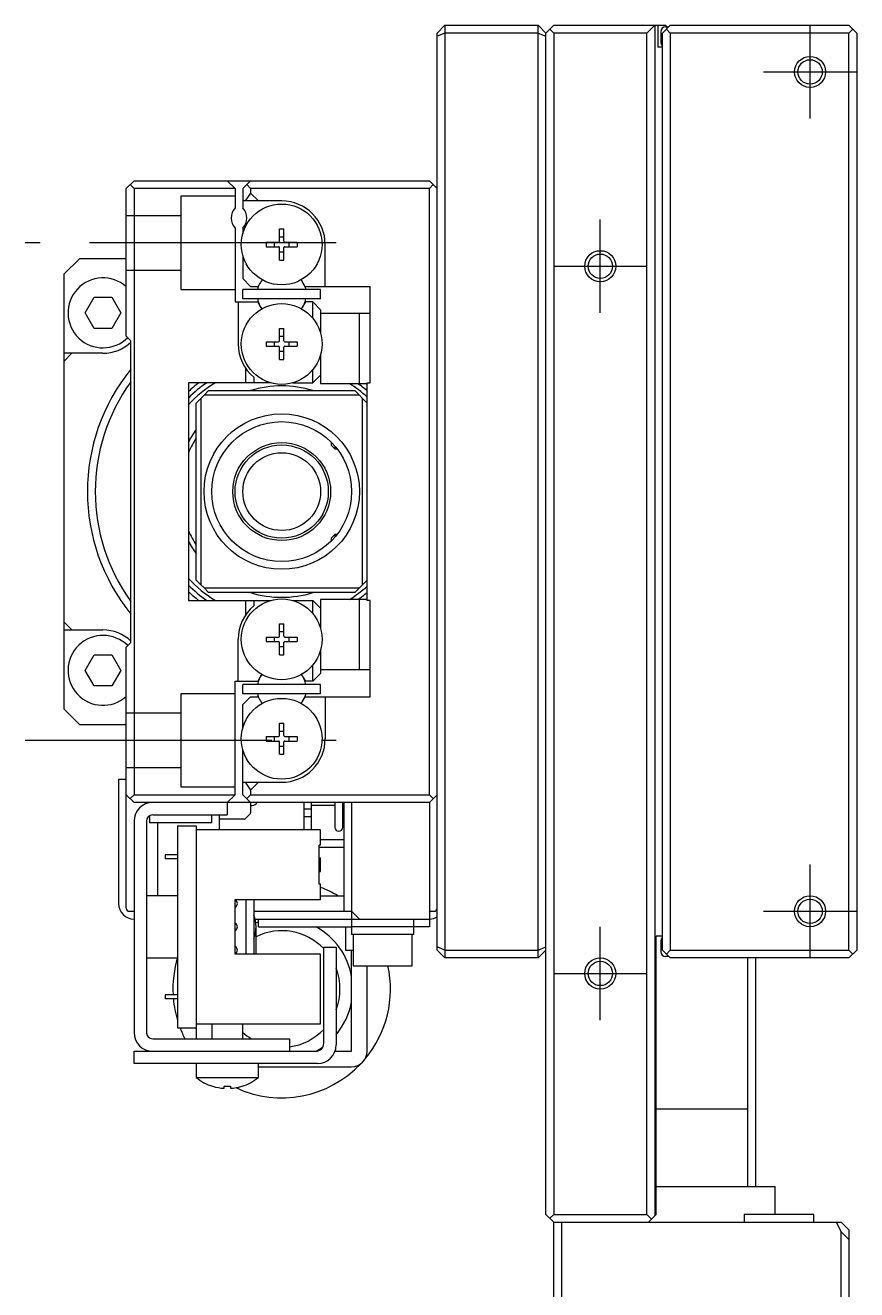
# Model space of a CAD drawing. Extents: x -2 to 689, y -8 to 413.
# Drawn here: x -2.5 to 51, y 250.8 to 332.2 of the extents above; entities that cross this region are included whole.
import ezdxf

# ---------------------------------------------------------------- set-up
doc = ezdxf.new("R2010")
doc.units = 0
doc.header["$LTSCALE"] = 0.5
doc.linetypes.add('CENTER', pattern=[50.8, 31.75, -6.35, 6.35, -6.35])
doc.linetypes.add('DASHED', pattern=[19.05, 12.7, -6.35])
for name, color, linetype in [('MSM_CENTER', 1, 'CENTER'), ('MSM_CONTINUOUS', 7, 'CONTINUOUS'), ('MSM_DASHED', 4, 'DASHED'), ('MSM_NARROW', 5, 'CONTINUOUS')]:
    doc.layers.add(name, color=color, linetype=linetype)

msp = doc.modelspace()

# ---------------------------------------------------------------- linework, layer by layer
at = {"layer": 'MSM_CENTER'}
for p, q in [((48, 326.171), (48, 332.171)), ((45, 329.171), (51, 329.171)), ((34.5, 313.671), (34.5, 319.671)), ((17.5, 318.171), (-2.5, 318.171)), ((31.5, 316.671), (37.5, 316.671)), ((-2.5, 286.171), (17.5, 286.171)), ((48, 272.171), (48, 278.171)), ((45, 275.171), (51, 275.171)), ((34.5, 268.171), (34.5, 274.171)), ((31.5, 271.171), (37.5, 271.171))]:
    msp.add_line(p, q, dxfattribs=at)
at = {"layer": 'MSM_CONTINUOUS'}
for p, q in [((24.5, 332.171), (24, 331.671)), ((24.5, 332.171), (24.5, 272.171)), ((24.5, 332.171), (30.5, 332.171)), ((30.5, 272.171), (30.5, 332.171)), ((31, 331.671), (30.5, 332.171)), ((31.5, 332.171), (31, 331.671)), ((31.5, 331.671), (31.25, 331.921)), ((31.5, 332.171), (38.7, 332.171)), ((38, 332.171), (37.5, 331.671)), ((38, 332.171), (38, 255.571)), ((38.2, 332.171), (38.2, 330.771)), ((38.5, 331.671), (39, 332.171)), ((38.7, 332.171), (38.8, 332.071)), ((38.7, 332.071), (38.9, 332.071)), ((39, 331.671), (38.75, 331.921)), ((39, 332.171), (50.5, 332.171)), ((50.5, 332.171), (51, 331.671)), ((50.75, 331.921), (50.5, 331.671)), ((24, 272.671), (24, 331.671)), ((24.5, 331.671), (24, 331.464)), ((30.5, 331.671), (24.5, 331.671)), ((30.5, 331.671), (31, 331.464)), ((31, 255.671), (31, 331.671)), ((31.5, 331.671), (31.5, 255.671)), ((37.5, 331.671), (31.5, 331.671)), ((37.5, 255.671), (37.5, 331.671)), ((38.4, 331.771), (38.4, 331.071)), ((38.5, 272.671), (38.5, 331.671)), ((50.5, 331.671), (39, 331.671)), ((39, 331.671), (39, 272.671)), ((50.5, 272.671), (50.5, 331.671)), ((51, 331.671), (51, 272.671)), ((38.5, 330.771), (38.2, 330.771)), ((4, 321.671), (4.5, 322.171)), ((4.5, 322.171), (23.5, 322.171)), ((10.5, 322.171), (11, 321.671)), ((12, 322.171), (11.5, 321.671)), ((23.5, 322.171), (24, 321.671)), ((4, 312.171), (4, 321.671)), ((4.5, 321.671), (4.25, 321.921)), ((4.5, 321.671), (4.5, 282.671)), ((11, 321.671), (4.5, 321.671)), ((11, 321.671), (11, 320.433)), ((11.5, 321.671), (11.5, 320.433)), ((12, 321.371), (11.646, 320.871)), ((12, 321.671), (11.75, 321.921)), ((12, 321.671), (12, 321.371)), ((23.5, 321.671), (12, 321.671)), ((12.5, 320.871), (12, 321.371)), ((23.75, 321.921), (23.5, 321.671)), ((23.5, 282.671), (23.5, 321.671)), ((14, 320.871), (11.5, 320.871)), ((11, 319.11), (11, 314.371)), ((11.5, 319.11), (11.5, 318.785)), ((13.855, 319.071), (14.145, 319.071)), ((13.855, 318.276), (13.855, 319.071)), ((14.145, 318.276), (14.145, 319.071)), ((13, 318.216), (13.795, 318.216)), ((13, 318.216), (13, 317.926)), ((13.53, 317.926), (13.53, 318.216)), ((14.145, 318.541), (13.855, 318.541)), ((14.205, 318.216), (15, 318.216)), ((14.47, 317.926), (14.47, 318.216)), ((15, 318.216), (15, 317.926)), ((16.8, 315.371), (16.8, 318.071)), ((11.5, 317.357), (11.5, 315.871)), ((13, 317.926), (13.795, 317.926)), ((13.855, 317.071), (13.855, 317.866)), ((13.855, 317.601), (14.145, 317.601)), ((14.145, 317.071), (14.145, 317.866)), ((14.205, 317.926), (15, 317.926)), ((1, 317.171), (0, 316.171)), ((1, 317.171), (4, 317.171)), ((13.855, 317.071), (14.145, 317.071)), ((0, 288.171), (0, 316.171)), ((11.5, 315.871), (12, 315.371)), ((15.516, 315.371), (15.327, 315.697)), ((11.5, 314.571), (11.5, 315.171)), ((16.5, 315.171), (11.5, 315.171)), ((12, 315.371), (12.484, 315.371)), ((12.535, 315.459), (12.484, 315.371)), ((15.516, 315.371), (19.7, 315.371)), ((16.5, 314.571), (16.5, 315.171)), ((19.7, 309.171), (19.7, 315.371)), ((1.345, 313.671), (1.923, 314.671)), ((1.923, 314.671), (3.077, 314.671)), ((3.077, 314.671), (3.655, 313.671)), ((11, 314.371), (12.456, 314.371)), ((11.2, 314.371), (11.2, 311.671)), ((16.5, 314.571), (11.5, 314.571)), ((12.456, 314.371), (12.535, 314.233)), ((15.327, 313.995), (15.544, 314.371)), ((16, 314.371), (15.544, 314.371)), ((16, 313.332), (16, 314.371)), ((16, 314.371), (16.5, 313.871)), ((1.923, 312.671), (1.345, 313.671)), ((3.655, 313.671), (3.077, 312.671)), ((16.5, 313.871), (16.5, 312.385)), ((19.7, 313.621), (16.5, 313.621)), ((19, 309.121), (19, 313.621)), ((3.077, 312.671), (1.923, 312.671)), ((13.855, 312.671), (14.145, 312.671)), ((13.855, 311.876), (13.855, 312.671)), ((14.145, 311.876), (14.145, 312.671)), ((4.3, 311.871), (4, 312.171)), ((4.3, 292.471), (4.3, 311.871)), ((13, 311.816), (13.795, 311.816)), ((13, 311.816), (13, 311.526)), ((13.53, 311.526), (13.53, 311.816)), ((14.145, 312.141), (13.855, 312.141)), ((14.205, 311.816), (15, 311.816)), ((14.47, 311.526), (14.47, 311.816)), ((15, 311.816), (15, 311.526)), ((0, 310.571), (0.5, 311.071)), ((2.5, 311.071), (0, 311.071)), ((13, 311.526), (13.795, 311.526)), ((13.855, 310.671), (13.855, 311.466)), ((13.855, 311.201), (14.145, 311.201)), ((14.145, 310.671), (14.145, 311.466)), ((14.205, 311.526), (15, 311.526)), ((16.5, 310.957), (16.5, 309.121)), ((11.7, 309.171), (11.7, 310.074)), ((13.855, 310.671), (14.145, 310.671)), ((16, 309.171), (16, 310.01)), ((8, 309.171), (8, 295.171)), ((13.286, 309.171), (8, 309.171)), ((12.2, 309.526), (12.2, 309.171)), ((14.714, 309.171), (16, 309.171)), ((16.5, 309.671), (16, 309.171)), ((16.5, 309.121), (19.5, 309.121)), ((19.5, 295.171), (19.5, 309.171)), ((19.5, 309.171), (19.7, 309.171)), ((9, 308.371), (8.8, 308.171)), ((9, 308.371), (9.3, 308.671)), ((19, 308.371), (9, 308.371)), ((9.3, 308.671), (18.7, 308.671)), ((18.7, 308.671), (19.5, 307.871)), ((8.5, 307.871), (8.8, 308.171)), ((8.5, 296.471), (8.5, 307.871)), ((8.8, 308.171), (8.8, 296.171)), ((19.2, 296.171), (19.2, 308.171)), ((17.2, 305.146), (17.2, 305.335)), ((17.2, 305.146), (17.425, 304.921)), ((17.425, 305.09), (17.425, 304.921)), ((17.425, 304.921), (17.562, 304.921)), ((17.562, 304.921), (17.562, 304.921)), ((17.425, 299.421), (17.2, 299.196)), ((17.425, 299.421), (17.425, 299.252)), ((17.562, 299.421), (17.425, 299.421)), ((17.562, 299.421), (17.562, 299.421)), ((17.2, 299.007), (17.2, 299.196)), ((8.8, 296.171), (8.5, 296.471)), ((8.8, 296.171), (9, 295.971)), ((19.5, 296.471), (18.7, 295.671)), ((9, 295.971), (19, 295.971)), ((9.3, 295.671), (9, 295.971)), ((18.7, 295.671), (9.3, 295.671)), ((8, 295.171), (13.286, 295.171)), ((11.7, 294.268), (11.7, 295.171)), ((12.2, 295.171), (12.2, 294.816)), ((14.714, 295.171), (16, 295.171)), ((16, 294.332), (16, 295.171)), ((16, 295.171), (16.5, 294.671)), ((16.5, 295.221), (16.5, 293.385)), ((19.5, 295.221), (16.5, 295.221)), ((19, 290.721), (19, 295.221)), ((19.7, 295.171), (19.5, 295.171)), ((19.7, 288.971), (19.7, 295.171)), ((0.5, 293.271), (0, 293.771)), ((13.855, 293.671), (14.145, 293.671)), ((13.855, 292.876), (13.855, 293.671)), ((14.145, 292.876), (14.145, 293.671)), ((0, 293.271), (2.5, 293.271)), ((14.145, 293.141), (13.855, 293.141)), ((4, 292.171), (4.3, 292.471)), ((4, 282.671), (4, 292.171)), ((11.2, 289.971), (11.2, 292.671)), ((13, 292.816), (13.795, 292.816)), ((13, 292.816), (13, 292.526)), ((13, 292.526), (13.795, 292.526)), ((13.53, 292.526), (13.53, 292.816)), ((13.855, 291.671), (13.855, 292.466)), ((13.855, 292.201), (14.145, 292.201)), ((14.145, 291.671), (14.145, 292.466)), ((14.205, 292.816), (15, 292.816)), ((14.205, 292.526), (15, 292.526)), ((14.47, 292.526), (14.47, 292.816)), ((15, 292.816), (15, 292.526)), ((1.345, 290.671), (1.923, 291.671)), ((1.923, 291.671), (3.077, 291.671)), ((3.077, 291.671), (3.655, 290.671)), ((13.855, 291.671), (14.145, 291.671)), ((16.5, 291.957), (16.5, 290.471)), ((1.923, 289.671), (1.345, 290.671)), ((3.655, 290.671), (3.077, 289.671)), ((16, 289.971), (16, 291.01)), ((16.5, 290.471), (16, 289.971)), ((16.5, 290.721), (19.7, 290.721)), ((3.077, 289.671), (1.923, 289.671)), ((11, 289.971), (12.456, 289.971)), ((11, 282.671), (11, 289.971)), ((11.5, 289.171), (11.5, 289.771)), ((16.5, 289.771), (11.5, 289.771)), ((12.535, 290.109), (12.456, 289.971)), ((15.544, 289.971), (15.327, 290.347)), ((16, 289.971), (15.544, 289.971)), ((16.5, 289.171), (16.5, 289.771)), ((16.5, 289.171), (11.5, 289.171)), ((12, 288.971), (11.5, 288.471)), ((12, 288.971), (12.484, 288.971)), ((12.484, 288.971), (12.535, 288.883)), ((15.327, 288.645), (15.516, 288.971)), ((15.516, 288.971), (19.7, 288.971)), ((16.8, 288.971), (16.8, 286.271)), ((0, 288.171), (1, 287.171)), ((11.5, 286.985), (11.5, 288.471)), ((4, 287.171), (1, 287.171)), ((13.855, 287.271), (14.145, 287.271)), ((13.855, 286.476), (13.855, 287.271)), ((14.145, 286.476), (14.145, 287.271)), ((13, 286.416), (13.795, 286.416)), ((13, 286.416), (13, 286.126)), ((13.53, 286.126), (13.53, 286.416)), ((14.145, 286.741), (13.855, 286.741)), ((14.205, 286.416), (15, 286.416)), ((14.47, 286.126), (14.47, 286.416)), ((15, 286.416), (15, 286.126)), ((11.5, 282.671), (11.5, 285.557)), ((13, 286.126), (13.795, 286.126)), ((13.855, 285.271), (13.855, 286.066)), ((13.855, 285.801), (14.145, 285.801)), ((14.145, 285.271), (14.145, 286.066)), ((14.205, 286.126), (15, 286.126)), ((13.855, 285.271), (14.145, 285.271)), ((3.5, 283.671), (4, 283.671)), ((3.5, 283.671), (3.5, 275.671)), ((11.5, 283.471), (14, 283.471)), ((11.646, 283.471), (12, 282.971)), ((12, 282.971), (12.5, 283.471)), ((4, 275.371), (4, 282.671)), ((4.5, 282.171), (4, 282.671)), ((4.25, 282.421), (4.5, 282.671)), ((4.5, 282.671), (11, 282.671)), ((11, 282.671), (10.5, 282.171)), ((11.5, 282.671), (12, 282.171)), ((11.75, 282.421), (12, 282.671)), ((12, 282.971), (12, 282.671)), ((12, 282.671), (23.5, 282.671)), ((23.5, 282.671), (23.75, 282.421)), ((24, 282.671), (23.5, 282.171)), ((23.5, 282.171), (4.5, 282.171)), ((10.5, 282.171), (10.5, 281.371)), ((11.998, 282.171), (11.998, 281.512)), ((11.998, 281.981), (12.108, 281.981)), ((15.425, 282.171), (15.425, 280.421)), ((15.425, 281.771), (15.925, 281.771)), ((15.925, 280.421), (15.925, 282.171)), ((17.425, 281.971), (15.925, 281.971)), ((17.425, 282.171), (17.425, 280.571)), ((17.925, 280.571), (17.925, 282.171)), ((18, 281.971), (17.925, 281.971)), ((18, 282.171), (18, 275.171)), ((18.5, 282.171), (18.5, 273.671)), ((23.5, 282.171), (23.5, 274.171)), ((4.5, 280.971), (4.5, 267.371)), ((5.3, 280.971), (5.3, 267.371)), ((5.5, 281.317), (5.5, 280.871)), ((9.5, 280.871), (5.5, 280.871)), ((5.7, 281.371), (10.5, 281.371)), ((6, 280.871), (6, 276.171)), ((7.3, 280.671), (7.3, 267.671)), ((7.3, 280.671), (8.5, 280.671)), ((8.5, 280.671), (8.5, 267.671)), ((9.5, 280.871), (9.5, 281.371)), ((10, 280.421), (10, 281.371)), ((11.576, 281.091), (10, 281.091)), ((11.968, 281.442), (11.647, 281.12)), ((15.425, 281.272), (15.925, 281.272)), ((16.5, 280.421), (8.5, 280.421)), ((16.5, 279.421), (16.5, 280.421)), ((16.4, 276.921), (16.4, 279.421)), ((16.5, 279.421), (16.4, 279.421)), ((18, 279.271), (16.4, 279.271)), ((18, 279.771), (16.5, 279.771)), ((6.5, 278.796), (6.5, 278.546)), ((7.3, 278.796), (6.5, 278.796)), ((7.3, 278.546), (6.5, 278.546)), ((16.4, 278.621), (16.5, 278.621)), ((16.4, 278.246), (16.5, 278.246)), ((16.5, 277.721), (16.5, 278.621)), ((16.4, 278.096), (16.5, 278.096)), ((16.4, 277.721), (16.5, 277.721)), ((16.5, 276.921), (16.4, 276.921)), ((16.5, 275.921), (16.5, 276.921)), ((7.3, 276.171), (5.3, 276.171)), ((11, 275.921), (16.5, 275.921)), ((11, 272.421), (11, 275.921)), ((11.7, 275.921), (11.7, 272.421)), ((12.2, 275.921), (12.2, 272.421)), ((16.5, 276.171), (18, 276.171)), ((4.2, 275.171), (4.5, 275.171)), ((12.2, 275.171), (18.5, 275.171)), ((19, 274.671), (18.5, 275.171)), ((23.5, 275.171), (23.8, 275.171)), ((12.286, 274.671), (23.5, 274.671)), ((12.35, 272.421), (12.35, 274.171)), ((12.5, 274.171), (12.5, 274.671)), ((12.5, 274.171), (18.5, 274.171)), ((18.1, 274.171), (18.1, 272.671)), ((22.5, 274.171), (18.5, 274.171)), ((22.5, 273.671), (22.5, 274.671)), ((23.5, 274.171), (22.5, 274.171)), ((22.5, 273.671), (18.5, 273.671)), ((18.6, 273.671), (18.6, 271.671)), ((22.4, 271.671), (22.4, 273.671)), ((38.5, 273.571), (38.1, 273.571)), ((38.1, 255.671), (38.1, 273.571)), ((16.7, 272.871), (17.5, 272.871)), ((16.7, 266.671), (16.7, 272.871)), ((17.5, 272.871), (17.5, 266.571)), ((18.1, 272.671), (18.6, 272.671)), ((18.5, 266.171), (18.5, 272.671)), ((24.5, 272.671), (24, 272.878)), ((24.5, 272.171), (24, 272.671)), ((24.5, 272.671), (30.5, 272.671)), ((30.5, 272.671), (31, 272.878)), ((30.5, 272.171), (31, 272.671)), ((38.4, 273.271), (38.4, 272.571)), ((39, 272.171), (38.5, 272.671)), ((38.75, 272.421), (39, 272.671)), ((39, 272.671), (50.5, 272.671)), ((50.5, 272.671), (50.75, 272.421)), ((51, 272.671), (50.5, 272.171)), ((5.3, 272.171), (7.3, 272.171)), ((16.5, 272.421), (11, 272.421)), ((16.5, 267.921), (16.5, 272.421)), ((30.5, 272.171), (24.5, 272.171)), ((38.9, 272.271), (38.7, 272.271)), ((50.5, 272.171), (39, 272.171)), ((44, 257.471), (44, 272.171)), ((44.5, 257.471), (44.5, 272.171)), ((18.6, 271.671), (22.4, 271.671)), ((19.5, 266.171), (19.5, 271.671)), ((7.3, 269.796), (6.5, 269.796)), ((6.5, 269.796), (6.5, 269.546)), ((7.3, 269.546), (6.5, 269.546)), ((7.3, 267.671), (8.5, 267.671)), ((8.5, 267.921), (16.5, 267.921)), ((8.5, 267.671), (8.5, 266.971)), ((9.5, 267.921), (9.5, 266.971)), ((11.5, 266.971), (11.5, 267.921)), ((5.7, 266.971), (14.5, 266.971)), ((14.5, 266.971), (14.5, 266.171)), ((4.5, 265.371), (4.5, 266.171)), ((4.5, 266.171), (16.2, 266.171)), ((17.431, 266.171), (18.5, 266.171)), ((16.3, 265.371), (4.5, 265.371)), ((8.5, 265.371), (8.5, 264.473)), ((12.5, 264.473), (12.5, 265.371)), ((8.5, 264.473), (12.5, 264.473)), ((12.5, 265.171), (18.5, 265.171)), ((9.55, 263.915), (9.571, 263.915)), ((10.3, 263.915), (10.7, 263.915)), ((10.3, 263.784), (10.3, 263.915)), ((10.7, 263.915), (10.7, 263.784)), ((11.429, 263.915), (11.45, 263.915)), ((38.1, 262.471), (44, 262.471)), ((38.1, 257.471), (45.75, 257.471)), ((45.75, 255.671), (45.75, 257.471)), ((31, 255.671), (31.5, 255.171)), ((31.25, 255.421), (31.5, 255.671)), ((31.5, 255.671), (37.5, 255.671)), ((37.5, 255.671), (37.8, 255.371)), ((38.1, 255.671), (37.6, 255.171)), ((48.25, 255.671), (43.75, 255.671)), ((43.75, 255.671), (43.75, 255.171)), ((48.25, 255.171), (48.25, 255.671)), ((31.5, 238.671), (31.5, 255.171)), ((31.5, 255.171), (50, 255.171)), ((32, 255.171), (32, 241.671)), ((50, 254.559), (49.694, 255.171)), ((50, 255.171), (50.5, 254.671)), ((50.5, 254.671), (50.5, 241.671)), ((50, 241.671), (50, 254.559)), ((50.5, 254.059), (50, 254.559))]:
    msp.add_line(p, q, dxfattribs=at)
for centre, radius in [((48, 329.171), 0.783), ((14, 318.071), 2.6), ((34.5, 316.671), 0.783), ((14, 311.671), 2.6), ((14, 302.171), 5), ((14, 302.171), 4.5), ((14, 302.171), 3.15), ((14, 302.171), 3), ((14, 292.671), 2.6), ((14, 286.271), 2.6), ((48, 275.171), 0.783), ((34.5, 271.171), 0.783)]:
    msp.add_circle(centre, radius, dxfattribs=at)
for centre, radius, start, end in [((38.7, 331.771), 0.3, 90, 180), ((38.7, 331.071), 0.3, 180, 228.18968), ((14, 318.071), 2.8, 0, 90), ((11.75, 319.771), 1, 138.59038, 221.40962), ((10.75, 319.771), 1, 318.59038, 41.40962), ((13.795, 318.276), 0.06, 270, 0), ((14.205, 318.276), 0.06, 180, 270), ((13.795, 317.866), 0.06, 0, 90), ((14.205, 317.866), 0.06, 90, 180), ((2.5, 313.671), 2.25, 48.18965, 314.99999), ((14.115, 314.706), 1.75, 141.54929, 154.50518), ((13.885, 314.706), 1.75, 34.50518, 38.45071), ((14, 314.871), 1.587, 160.18175, 169.10695), ((14, 314.871), 1.587, 10.89305, 19.81825), ((14, 314.871), 1.587, 190.89305, 216.19722), ((14.115, 314.986), 1.75, 205.49482, 217.00597), ((14, 314.871), 1.587, 323.80278, 349.10697), ((13.885, 314.986), 1.75, 322.99403, 325.49482), ((2.5, 313.671), 2.6, 270, 313.81309), ((14, 311.671), 2.8, 180, 229.99483), ((13.795, 311.876), 0.06, 270, 0), ((14.205, 311.876), 0.06, 180, 270), ((13.795, 311.466), 0.06, 0, 90), ((14.205, 311.466), 0.06, 90, 180), ((14, 302.171), 12.5, 140.89578, 219.10422), ((14, 302.171), 12, 143.9334, 216.0666), ((14, 302.171), 8.8, 127.30179, 132.98589), ((14, 302.171), 8.5, 124.56032, 134.90087), ((14, 302.171), 8.2, 121.38815, 137.02972), ((14, 302.171), 8.2, 47.87644, 57.94737), ((14, 302.171), 8.5, 49.67979, 54.84994), ((14, 302.171), 8.8, 51.31781, 52.16428), ((14, 302.171), 6.8, 72.91742, 107.08258), ((14, 302.171), 6.8, 143.98115, 151.92751), ((14, 302.171), 6.5, 147.79577, 157.38013), ((14, 302.171), 6.5, 202.61987, 212.20423), ((14, 302.171), 6.8, 208.07249, 216.01885), ((14, 302.171), 8.2, 222.97028, 238.61185), ((14, 302.171), 8.5, 225.09913, 235.43968), ((14, 302.171), 8.8, 227.01411, 232.69821), ((14, 302.171), 6.8, 252.91742, 287.08258), ((14, 302.171), 8.2, 302.05263, 312.12356), ((14, 302.171), 8.5, 305.15006, 310.32021), ((14, 302.171), 8.8, 307.83572, 308.68219), ((14, 292.671), 2.8, 130.0052, 180.00002), ((2.5, 290.671), 2.25, 44.99998, 311.81034), ((2.5, 290.671), 2.6, 46.18691, 90), ((13.795, 292.876), 0.06, 270, 0), ((14.205, 292.876), 0.06, 180, 270), ((13.795, 292.466), 0.06, 0, 90), ((14.205, 292.466), 0.06, 90, 180), ((14, 289.471), 1.587, 143.80278, 169.10695), ((14.115, 289.356), 1.75, 142.99403, 154.50518), ((14, 289.471), 1.587, 10.89305, 36.19724), ((13.885, 289.356), 1.75, 34.50518, 37.00597), ((14, 289.471), 1.587, 190.89305, 199.81825), ((14.115, 289.636), 1.75, 205.49482, 218.45071), ((14, 289.471), 1.587, 340.18175, 349.10695), ((13.885, 289.636), 1.75, 321.54929, 325.49482), ((13.795, 286.476), 0.06, 270, 0), ((14.205, 286.476), 0.06, 180, 270), ((13.795, 286.066), 0.06, 0, 90), ((14, 286.271), 2.8, 270, 0), ((14.205, 286.066), 0.06, 90, 180), ((5.7, 280.971), 1.2, 90, 180), ((11.898, 281.512), 0.1, 315, 0), ((12.108, 282.311), 0.33, 270, 334.89728), ((5.7, 280.971), 0.4, 90, 180), ((11.576, 281.191), 0.1, 270, 315), ((17.675, 280.571), 0.25, 180, 0), ((14, 270.171), 7, 58.99728, 69.07516), ((10.9, 275.671), 0.25, 293.57818, 66.42182), ((4.5, 275.671), 1, 180, 270), ((4.2, 275.371), 0.2, 180, 270), ((23.8, 275.371), 0.2, 270, 0), ((10.9, 274.171), 0.25, 293.57818, 66.42182), ((10.35, 274.171), 2, 337.66836, 22.33165), ((14, 270.171), 4.57, 109.16122, 111.38494), ((14, 270.171), 4.57, 10.04117, 61.07731), ((23.5, 275.671), 1, 270, 300.00007), ((14, 270.171), 3.75, 43.9455, 116.10386), ((38.7, 273.271), 0.3, 131.81031, 180), ((10.9, 272.671), 0.25, 293.57818, 66.42182), ((38.7, 272.571), 0.3, 180, 270), ((14, 270.171), 7, 163.16499, 183.0709), ((14, 270.171), 3.75, 338.96057, 21.03939), ((14, 270.171), 7, 320.15712, 12.37362), ((14, 270.171), 7, 185.12252, 196.83501), ((14, 270.171), 4.57, 319.98397, 349.95883), ((14, 270.171), 7, 200.92483, 207.20289), ((5.7, 267.371), 1.2, 180, 270), ((5.7, 267.371), 0.4, 180, 270), ((14, 270.171), 3.75, 228.18971, 238.57609), ((14, 270.171), 3.75, 277.66227, 316.0545), ((16.2, 266.671), 0.5, 270, 0), ((14, 270.171), 4.57, 298.92264, 305.37919), ((16.3, 266.571), 1.2, 270, 0), ((18.5, 266.171), 1, 270, 0), ((14, 270.171), 7, 245.04692, 316.5758), ((10.5, 266.971), 3.2, 231.31781, 252.73), ((10.5, 266.971), 3.2, 287.27001, 308.68219), ((10.5, 266.971), 3.194, 253.09474, 266.40965), ((10.5, 266.971), 3.194, 273.59035, 286.90526)]:
    msp.add_arc(centre, radius, start, end, dxfattribs=at)
at = {"layer": 'MSM_DASHED'}
for p, q in [((11, 321.171), (7.5, 321.171)), ((7.5, 321.171), (7.5, 315.171)), ((7.5, 319.921), (4, 319.921)), ((4, 316.421), (7.5, 316.421)), ((7.5, 315.171), (11, 315.171)), ((7.5, 289.171), (7.5, 283.171)), ((11, 289.171), (7.5, 289.171)), ((7.5, 287.921), (4, 287.921)), ((4, 284.421), (7.5, 284.421)), ((7.5, 283.171), (11, 283.171))]:
    msp.add_line(p, q, dxfattribs=at)
at = {"layer": 'MSM_NARROW'}
for p, q in [((17.562, 304.921), (17.562, 304.921)), ((17.562, 299.421), (17.562, 299.421))]:
    msp.add_line(p, q, dxfattribs=at)
for centre, radius in [((48, 329.171), 1), ((34.5, 316.671), 1), ((14, 302.171), 2.5), ((48, 275.171), 1), ((34.5, 271.171), 1)]:
    msp.add_circle(centre, radius, dxfattribs=at)

doc.saveas('drawing.dxf')
